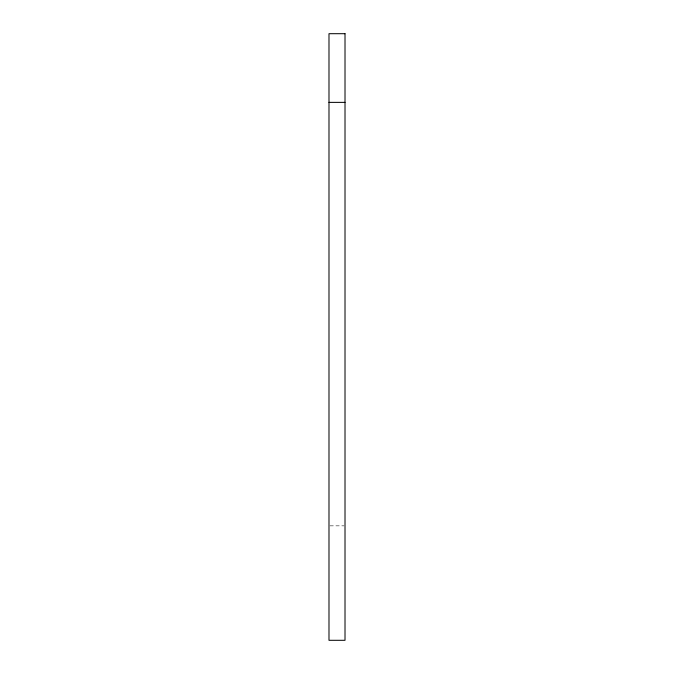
<?xml version="1.0" encoding="UTF-8"?>
<svg xmlns="http://www.w3.org/2000/svg" width="674" height="674" viewBox="0 0 674 674"><rect width="100%" height="100%" fill="white"/><g stroke="black" fill="none" stroke-linecap="round" stroke-linejoin="round"><path stroke-width="0.51" stroke-dasharray="3.37 2.53" d="M329.99 525.846L344.01 525.846"/><path stroke-width="1.01" d="M328.988 102.372L345.012 102.372M345.012 33.7L328.988 33.7L328.988 640.3L345.012 640.3L345.012 33.7"/></g></svg>
